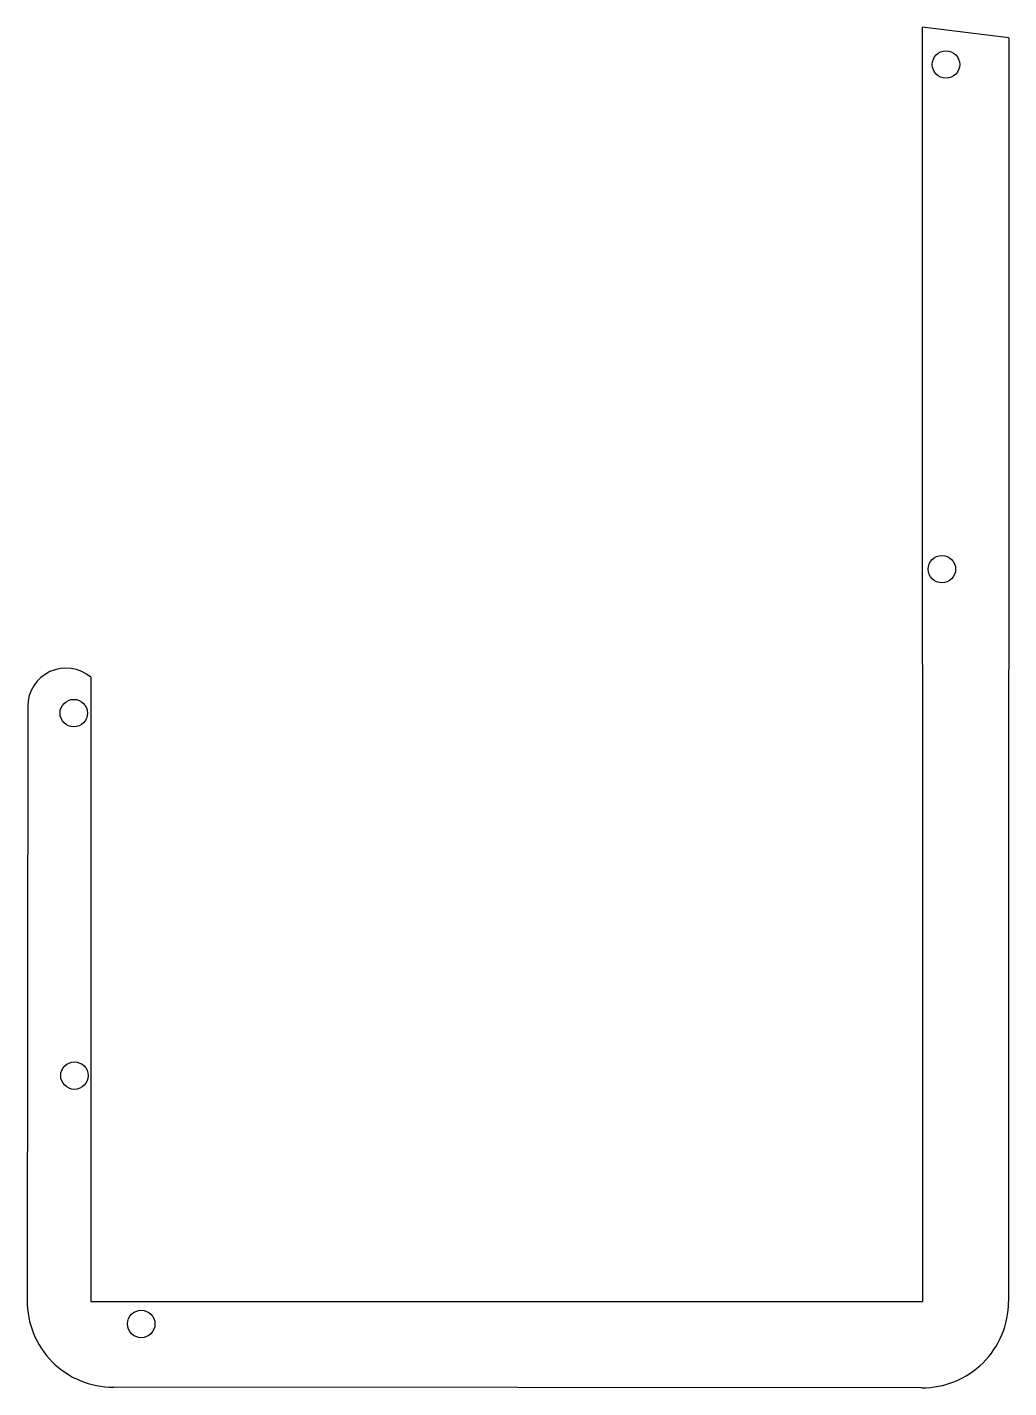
# Model space of a CAD drawing. Extents: x 445.7 to 510.2, y -279.7 to -190.3.
import ezdxf

# ---------------------------------------------------------------- set-up
doc = ezdxf.new("R2010")
doc.units = 0
doc.layers.add('BLACK', color=7, linetype='CONTINUOUS')

msp = doc.modelspace()

# ---------------------------------------------------------------- linework, layer by layer
at = {"layer": 'BLACK', "linetype": 'CONTINUOUS'}
for p, q in [((504.499339, -190.308382), (504.5, -274)), ((510.174247, -191), (504.499339, -190.308382)), ((510.174247, -191), (510.159452, -274)), ((449.928054, -233), (449.928054, -274)), ((445.773256, -234.917822), (445.743404, -273.91471)), ((449.928054, -274), (504.5, -274)), ((504.448525, -279.659218), (451.402622, -279.625637))]:
    msp.add_line(p, q, dxfattribs=at)
at = {"layer": 'BLACK'}
for centre in [(506.052628, -192.758894), (505.785902, -225.898476), (448.796347, -235.348921), (448.840902, -259.159476), (453.227237, -275.468921)]:
    msp.add_circle(centre, 0.9, dxfattribs=at)
for centre, radius, start, end in [((448.2933, -234.9178), 2.520044, -310.44464187, -179.99949981), ((451.4027, -273.9661), 5.659537, -180.52026775, -90.00078965), ((504.5, -274), 5.659452, -90.52113541, 0)]:
    msp.add_arc(centre, radius, start, end, dxfattribs=at)

doc.saveas('drawing.dxf')
